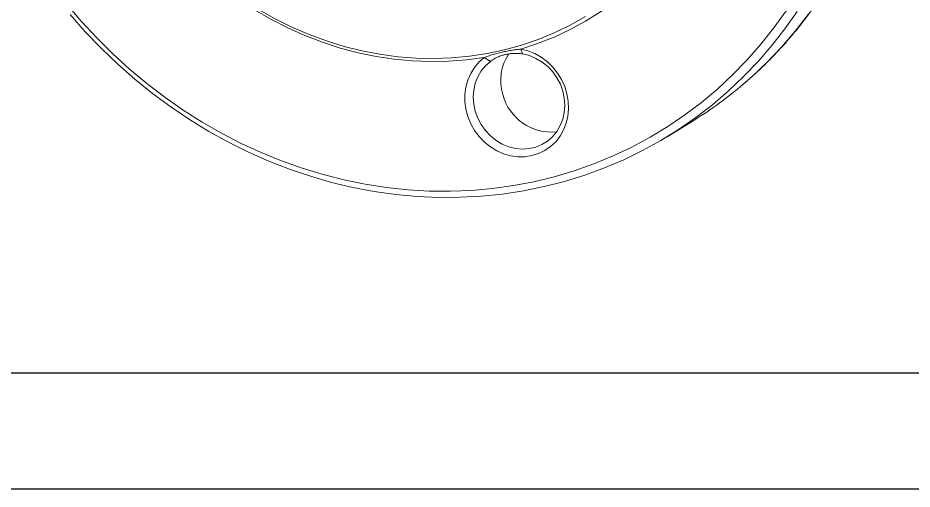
# Model space of a CAD drawing. Header units: millimetres. Extents: x 2429 to 2877, y 1091 to 1407.
# Drawn here: x 2504.6 to 2586.6, y 1091 to 1134.2 of the extents above; entities that cross this region are included whole.
import ezdxf

# ---------------------------------------------------------------- set-up
doc = ezdxf.new("R2010")
doc.units = ezdxf.units.MM
doc.linetypes.add('ACAD_ISO05W100', pattern=[33, 24, -3, 0, -3, 0, -3])
doc.layers.add('AM_0', color=7, linetype='Continuous', lineweight=40)
doc.layers.add('AM_BOR', color=2, linetype='ACAD_ISO05W100', lineweight=35)

# ---------------------------------------------------------------- blocks, each defined once
blk = doc.blocks.new('A3 ZTL')
blk.add_line((19.569, 9.785), (401.174, 9.785))
at = {"layer": 'AM_BOR', "color": 135, "linetype": 'Continuous', "lineweight": 25}
blk.add_line((410.959, 0), (0, 0), dxfattribs=at)

msp = doc.modelspace()

# ---------------------------------------------------------------- linework, layer by layer
at = {"layer": 'AM_0', "color": 7, "linetype": 'Continuous', "lineweight": 15}
for p, q in [((2547.352, 1130.592), (2547.917, 1130.237)), ((2550.876, 1130.917), (2550.705, 1131.364)), ((2564.127, 1123.327), (2566.278, 1124.638))]:
    msp.add_line(p, q, dxfattribs=at)
at = {"layer": 'AM_0', "color": 7, "linetype": 'Continuous', "lineweight": 15, "flags": 128}
for points in [[(2570.6, 1157.144), (2570.432, 1155.433), (2570.175, 1153.742), (2569.829, 1152.077), (2569.394, 1150.441), (2568.873, 1148.84), (2568.267, 1147.279), (2567.577, 1145.762), (2566.806, 1144.294), (2565.956, 1142.878), (2565.029, 1141.52), (2564.028, 1140.223), (2562.956, 1138.992), (2561.817, 1137.829), (2560.613, 1136.738), (2559.348, 1135.722), (2558.027, 1134.785), (2556.652, 1133.929), (2555.228, 1133.157), (2553.76, 1132.47), (2552.25, 1131.872), (2550.705, 1131.364)], [(2547.352, 1130.592), (2545.724, 1130.371), (2544.079, 1130.244), (2542.422, 1130.211), (2540.759, 1130.274), (2539.093, 1130.43), (2537.43, 1130.681), (2535.775, 1131.025), (2534.133, 1131.461), (2532.508, 1131.988), (2530.905, 1132.605), (2529.329, 1133.309), (2527.786, 1134.099), (2526.278, 1134.972), (2524.811, 1135.925), (2523.389, 1136.957), (2522.016, 1138.063), (2520.697, 1139.24), (2519.435, 1140.486), (2518.234, 1141.795), (2517.097, 1143.166), (2516.029, 1144.592)], [(2509.03, 1135.512), (2510.382, 1133.92), (2511.798, 1132.389), (2513.275, 1130.922), (2514.81, 1129.523), (2516.4, 1128.196), (2518.041, 1126.941), (2519.729, 1125.764), (2521.462, 1124.665), (2523.235, 1123.647), (2525.044, 1122.714), (2526.886, 1121.865), (2528.757, 1121.104), (2530.651, 1120.433), (2532.567, 1119.851), (2534.498, 1119.362), (2536.441, 1118.965), (2538.393, 1118.662), (2540.347, 1118.454), (2542.302, 1118.34), (2544.251, 1118.321), (2546.191, 1118.398), (2548.118, 1118.569), (2550.027, 1118.835), (2551.915, 1119.195), (2553.777, 1119.648), (2555.61, 1120.193), (2557.408, 1120.83), (2559.169, 1121.556), (2560.889, 1122.37), (2562.564, 1123.27), (2564.189, 1124.255), (2565.763, 1125.322), (2567.281, 1126.469), (2568.74, 1127.693), (2570.136, 1128.993), (2571.468, 1130.364), (2572.731, 1131.804), (2573.924, 1133.31), (2575.043, 1134.879)], [(2576.048, 1134.815), (2574.929, 1133.223), (2573.737, 1131.693), (2572.473, 1130.229), (2571.14, 1128.833), (2569.742, 1127.509), (2568.281, 1126.26), (2566.76, 1125.087), (2565.182, 1123.995), (2563.552, 1122.984), (2561.872, 1122.057), (2560.146, 1121.216), (2558.378, 1120.464), (2556.571, 1119.8), (2554.73, 1119.228), (2552.858, 1118.748), (2550.959, 1118.361), (2549.037, 1118.067), (2547.097, 1117.869), (2545.142, 1117.765), (2543.177, 1117.757), (2541.206, 1117.844), (2539.233, 1118.026), (2537.262, 1118.303), (2535.298, 1118.674), (2533.344, 1119.138), (2531.406, 1119.694), (2529.486, 1120.342), (2527.59, 1121.079), (2525.72, 1121.904), (2523.882, 1122.816), (2522.079, 1123.813), (2520.315, 1124.891), (2518.594, 1126.05), (2516.919, 1127.286), (2515.293, 1128.597), (2513.722, 1129.981), (2512.207, 1131.433), (2510.752, 1132.952), (2509.36, 1134.533)], [(2556.633, 1134.351), (2555.229, 1133.565), (2553.779, 1132.865), (2552.288, 1132.252), (2550.761, 1131.729), (2549.2, 1131.296), (2547.612, 1130.956), (2546.002, 1130.708), (2544.373, 1130.554), (2542.73, 1130.495), (2541.079, 1130.53), (2539.425, 1130.66), (2537.773, 1130.883), (2536.126, 1131.2), (2534.491, 1131.609), (2532.872, 1132.109), (2531.274, 1132.699), (2529.702, 1133.377), (2528.161, 1134.14), (2526.654, 1134.987)], [(2550.705, 1131.364), (2551.355, 1131.204), (2551.986, 1130.954), (2552.585, 1130.618), (2553.141, 1130.202), (2553.643, 1129.715), (2554.083, 1129.166), (2554.45, 1128.565), (2554.739, 1127.924), (2554.944, 1127.255), (2555.06, 1126.57), (2555.087, 1125.884), (2555.023, 1125.208), (2554.869, 1124.556), (2554.628, 1123.94), (2554.306, 1123.373), (2553.907, 1122.864), (2553.441, 1122.423), (2552.915, 1122.06), (2552.339, 1121.78), (2551.725, 1121.589), (2551.085, 1121.491), (2550.43, 1121.488), (2549.773, 1121.58), (2549.127, 1121.764), (2548.504, 1122.038), (2547.915, 1122.396), (2547.373, 1122.832), (2546.887, 1123.337), (2546.466, 1123.901), (2546.119, 1124.514), (2545.853, 1125.164), (2545.671, 1125.838), (2545.579, 1126.525), (2545.577, 1127.21), (2545.666, 1127.88), (2545.843, 1128.524), (2546.107, 1129.127), (2546.45, 1129.68), (2546.868, 1130.172), (2547.352, 1130.592)], [(2547.917, 1130.237), (2547.458, 1129.833), (2547.068, 1129.356), (2546.755, 1128.818), (2546.527, 1128.23), (2546.388, 1127.606), (2546.342, 1126.959), (2546.389, 1126.303), (2546.529, 1125.654), (2546.759, 1125.026), (2547.072, 1124.432), (2547.463, 1123.886), (2547.923, 1123.401), (2548.441, 1122.986), (2549.006, 1122.652), (2549.605, 1122.405), (2550.226, 1122.252), (2550.853, 1122.195), (2551.473, 1122.236), (2552.072, 1122.373), (2552.638, 1122.605), (2553.157, 1122.926), (2553.617, 1123.328), (2554.009, 1123.802), (2554.324, 1124.339), (2554.554, 1124.926), (2554.695, 1125.55), (2554.744, 1126.196), (2554.699, 1126.852), (2554.561, 1127.501), (2554.334, 1128.131), (2554.022, 1128.725), (2553.633, 1129.272), (2553.174, 1129.759), (2552.658, 1130.176), (2552.094, 1130.512), (2551.495, 1130.761), (2550.876, 1130.917)]]:
    msp.add_lwpolyline(points, dxfattribs=at)
at = {"layer": 'AM_0', "color": 8, "linetype": 'Continuous', "lineweight": 15, "flags": 128}
msp.add_lwpolyline([(2570.861, 1127.925), (2571.892, 1128.82), (2573.291, 1130.144), (2574.623, 1131.539), (2575.887, 1133.004), (2577.08, 1134.533)], dxfattribs=at)
at = {"layer": 'AM_0', "color": 7, "linetype": 'Continuous', "lineweight": 15}
for centre, radius, start, end in [((2553.163, 1128.486), 4.306, 145.41505, 197.35663), ((2546.624, 1156.882), 37.762, 301.36315, 309.92951), ((2553.523, 1128.369), 4.619, 194.64022, 275.79262)]:
    msp.add_arc(centre, radius, start, end, dxfattribs=at)
for points, knots in [([(2570.888, 1127.954), (2571.235, 1128.247), (2572.047, 1128.931), (2573.259, 1130.084), (2574.529, 1131.399), (2575.737, 1132.778), (2576.882, 1134.214), (2577.961, 1135.708), (2578.973, 1137.254), (2579.915, 1138.851), (2580.786, 1140.496), (2581.584, 1142.184), (2582.307, 1143.914), (2582.955, 1145.682), (2583.526, 1147.484), (2584.018, 1149.317), (2584.431, 1151.177), (2584.764, 1153.062), (2585.017, 1154.967), (2585.188, 1156.888), (2585.278, 1158.823), (2585.286, 1160.767), (2585.213, 1162.717), (2585.058, 1164.668), (2584.822, 1166.618), (2584.505, 1168.563), (2584.108, 1170.498), (2583.632, 1172.42), (2583.077, 1174.326), (2582.445, 1176.211), (2581.736, 1178.073), (2580.953, 1179.907), (2580.096, 1181.71), (2579.167, 1183.48), (2578.168, 1185.211), (2577.102, 1186.901), (2575.969, 1188.548), (2574.772, 1190.146), (2573.513, 1191.695), (2572.196, 1193.19), (2570.821, 1194.629), (2569.393, 1196.009), (2567.913, 1197.327), (2566.384, 1198.581), (2564.81, 1199.769), (2563.193, 1200.887), (2561.537, 1201.935), (2559.844, 1202.91), (2558.118, 1203.81), (2556.362, 1204.634), (2554.58, 1205.379), (2552.775, 1206.045), (2550.95, 1206.63), (2549.108, 1207.133), (2547.254, 1207.553), (2545.391, 1207.89), (2543.523, 1208.142), (2541.653, 1208.309), (2539.784, 1208.391), (2537.921, 1208.388), (2536.066, 1208.3), (2534.224, 1208.127), (2532.397, 1207.869), (2530.59, 1207.526), (2528.805, 1207.101), (2527.048, 1206.591), (2525.4, 1206.036), (2524.356, 1205.611), (2523.874, 1205.416)], [0, 0, 0, 0, 0.011371, 0.026572, 0.041775, 0.05698, 0.072187, 0.087397, 0.102609, 0.117824, 0.133043, 0.148265, 0.16349, 0.178718, 0.19395, 0.209185, 0.224423, 0.239665, 0.254909, 0.270155, 0.285405, 0.300657, 0.31591, 0.331166, 0.346424, 0.361683, 0.376944, 0.392207, 0.40747, 0.422734, 0.437999, 0.453265, 0.468532, 0.483799, 0.499067, 0.514335, 0.529603, 0.544871, 0.560139, 0.575407, 0.590674, 0.605941, 0.621208, 0.636474, 0.651739, 0.667003, 0.682265, 0.697527, 0.712786, 0.728044, 0.7433, 0.758554, 0.773806, 0.789054, 0.8043, 0.819543, 0.834783, 0.85002, 0.865253, 0.880483, 0.895709, 0.910932, 0.926151, 0.941367, 0.95658, 0.971791, 0.986998, 1, 1, 1, 1]), ([(2547.352, 1130.592), (2547.429, 1130.62), (2547.583, 1130.677), (2547.814, 1130.754), (2548.046, 1130.827), (2548.278, 1130.894), (2548.512, 1130.957), (2548.747, 1131.017), (2548.985, 1131.073), (2549.224, 1131.127), (2549.466, 1131.177), (2549.711, 1131.223), (2549.957, 1131.266), (2550.205, 1131.304), (2550.455, 1131.337), (2550.621, 1131.355), (2550.705, 1131.364)], [0, 0, 0, 0, 0.072191, 0.144024, 0.215559, 0.286857, 0.357977, 0.42898, 0.499927, 0.570876, 0.641888, 0.713023, 0.784342, 0.855904, 0.92777, 1, 1, 1, 1]), ([(2550.876, 1130.917), (2550.837, 1130.923), (2550.753, 1130.937), (2550.614, 1130.952), (2550.452, 1130.965), (2550.266, 1130.971), (2549.979, 1130.966), (2549.642, 1130.933), (2549.273, 1130.862), (2548.924, 1130.768), (2548.597, 1130.642), (2548.305, 1130.493), (2548.092, 1130.363), (2547.97, 1130.275), (2547.917, 1130.237)], [0, 0, 0, 0, 0.036172, 0.079293, 0.129374, 0.186424, 0.250447, 0.395141, 0.500249, 0.605302, 0.749629, 0.852409, 0.935854, 1, 1, 1, 1])]:
    msp.add_open_spline(points, degree=3, knots=knots, dxfattribs=at)

# ---------------------------------------------------------------- block references
at = {"linetype": 'ByBlock', "lineweight": 0, "xscale": 1.089, "yscale": 1.089, "zscale": 1.089}
msp.add_blockref('A3 ZTL', (2429.046, 1090.997), dxfattribs=at)

doc.saveas('drawing.dxf')
